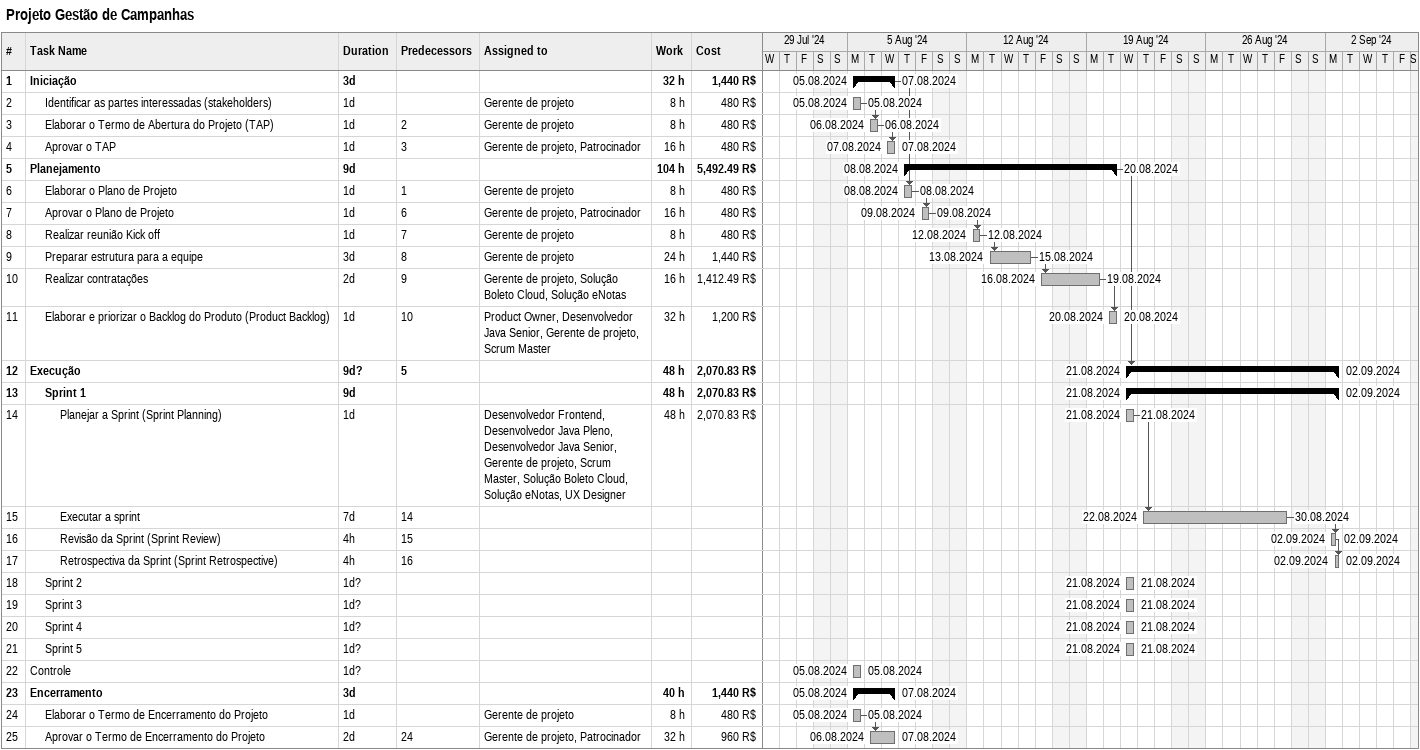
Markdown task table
Projeto Gestão de Campanhas

| ID | Level | Task | Duration | Start | Finish | Predecessors | Resources | Work (h) | Cost (R$) |
|---|---|---|---|---|---|---|---|---|---|
| 1 | 1 | **Iniciação** | 3d | 2024-08-05 | 2024-08-07 |  |  | 32 | 1440 |
| 2 | 2 | Identificar as partes interessadas (stakeholders) | 1d | 2024-08-05 | 2024-08-05 |  | Gerente de projeto | 8 | 480 |
| 3 | 2 | Elaborar o Termo de Abertura do Projeto (TAP) | 1d | 2024-08-06 | 2024-08-06 | 2 | Gerente de projeto | 8 | 480 |
| 4 | 2 | Aprovar o TAP | 1d | 2024-08-07 | 2024-08-07 | 3 | Gerente de projeto, Patrocinador | 16 | 480 |
| 5 | 1 | **Planejamento** | 9d | 2024-08-08 | 2024-08-20 |  |  | 104 | 5492.49 |
| 6 | 2 | Elaborar o Plano de Projeto | 1d | 2024-08-08 | 2024-08-08 | 1 | Gerente de projeto | 8 | 480 |
| 7 | 2 | Aprovar o Plano de Projeto | 1d | 2024-08-09 | 2024-08-09 | 6 | Gerente de projeto, Patrocinador | 16 | 480 |
| 8 | 2 | Realizar reunião Kick off | 1d | 2024-08-12 | 2024-08-12 | 7 | Gerente de projeto | 8 | 480 |
| 9 | 2 | Preparar estrutura para a equipe | 3d | 2024-08-13 | 2024-08-15 | 8 | Gerente de projeto | 24 | 1440 |
| 10 | 2 | Realizar contratações | 2d | 2024-08-16 | 2024-08-19 | 9 | Gerente de projeto, Solução Boleto Cloud, Solução eNotas | 16 | 1412.49 |
| 11 | 2 | Elaborar e priorizar o Backlog do Produto (Product Backlog) | 1d | 2024-08-20 | 2024-08-20 | 10 | Product Owner, Desenvolvedor Java Senior, Gerente de projeto, Scrum Master | 32 | 1200 |
| 12 | 1 | **Execução** | 9d? | 2024-08-21 | 2024-09-02 | 5 |  | 48 | 2070.83 |
| 13 | 2 | **Sprint 1** | 9d | 2024-08-21 | 2024-09-02 |  |  | 48 | 2070.83 |
| 14 | 3 | Planejar a Sprint (Sprint Planning) | 1d | 2024-08-21 | 2024-08-21 |  | Desenvolvedor Frontend, Desenvolvedor Java Pleno, Desenvolvedor Java Senior, Gerente de projeto, Scrum Master, Solução Boleto Cloud, Solução eNotas, UX Designer | 48 | 2070.83 |
| 15 | 3 | Executar a sprint | 7d | 2024-08-22 | 2024-08-30 | 14 |  |  |  |
| 16 | 3 | Revisão da Sprint (Sprint Review) | 4h | 2024-09-02 | 2024-09-02 | 15 |  |  |  |
| 17 | 3 | Retrospectiva da Sprint (Sprint Retrospective) | 4h | 2024-09-02 | 2024-09-02 | 16 |  |  |  |
| 18 | 2 | Sprint 2 | 1d? | 2024-08-21 | 2024-08-21 |  |  |  |  |
| 19 | 2 | Sprint 3 | 1d? | 2024-08-21 | 2024-08-21 |  |  |  |  |
| 20 | 2 | Sprint 4 | 1d? | 2024-08-21 | 2024-08-21 |  |  |  |  |
| 21 | 2 | Sprint 5 | 1d? | 2024-08-21 | 2024-08-21 |  |  |  |  |
| 22 | 1 | Controle | 1d? | 2024-08-05 | 2024-08-05 |  |  |  |  |
| 23 | 1 | **Encerramento** | 3d | 2024-08-05 | 2024-08-07 |  |  | 40 | 1440 |
| 24 | 2 | Elaborar o Termo de Encerramento do Projeto | 1d | 2024-08-05 | 2024-08-05 |  | Gerente de projeto | 8 | 480 |
| 25 | 2 | Aprovar o Termo de Encerramento do Projeto | 2d | 2024-08-06 | 2024-08-07 | 24 | Gerente de projeto, Patrocinador | 32 | 960 |
